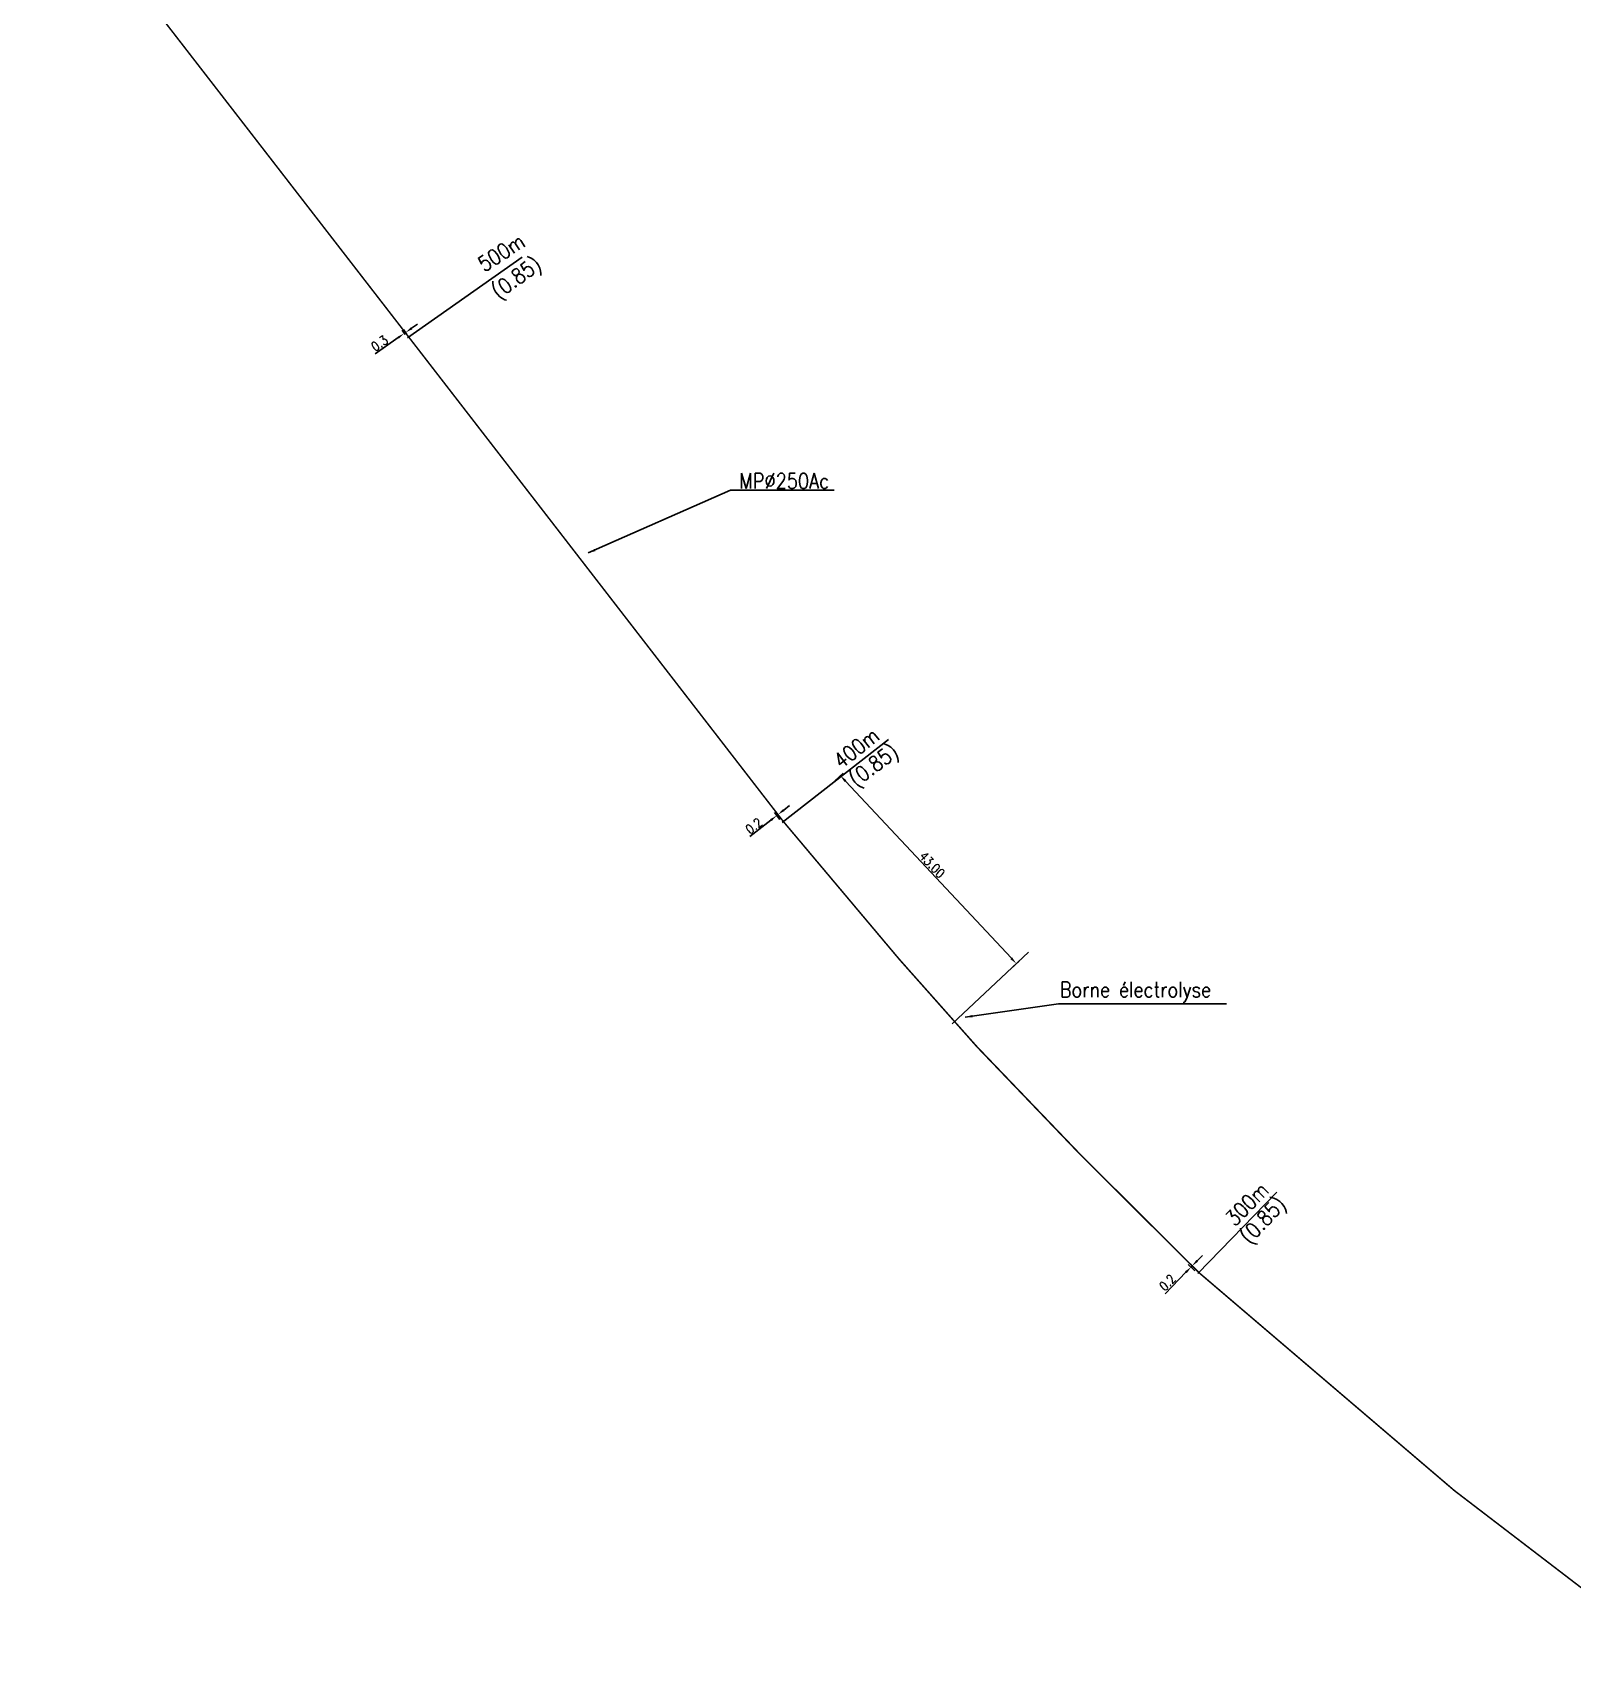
# Model space of a CAD drawing. Header units: millimetres. Extents: x 137000 to 138000, y 120075 to 120929.
# Drawn here: x 137227.8 to 137479.3, y 120397.4 to 120663 of the extents above; entities that cross this region are included whole.
import ezdxf

# ---------------------------------------------------------------- set-up
doc = ezdxf.new("R2010")
doc.units = ezdxf.units.MM
doc.header["$PDMODE"] = 34
doc.layers.get('DEFPOINTS').update_dxf_attribs({"linetype": 'CONTINUOUS'})
doc.layers.add('G_120', color=4, linetype='CONTINUOUS')
doc.styles.get("Standard").update_dxf_attribs({"font": 'romans.shx', "width": 0.85})
doc.linetypes.add('G_TYPB_AP', pattern='A,5,-0.3,["o",Standard,S=1.5,R=0,X=0,Y=-0.5],-1.65', length=6.95)
doc.dimstyles.get("Standard").update_dxf_attribs({"dimtxt": 1.5, "dimasz": 1.2, "dimexe": 0.625, "dimexo": 0.625, "dimgap": 0.25, "dimtad": 1, "dimdec": 1, "dimzin": 0, "dimdsep": 46, "dimtxsty": 'Standard', "dimcen": -0.5, "dimadec": 0, "dimazin": 0, "dimtfac": 1, "dimtdec": 1, "dimtmove": 0, "dimatfit": 3, "dimfxl": 0, "dimtolj": 1, "dimtzin": 0, "dimarcsym": 0})

# ---------------------------------------------------------------- blocks, each defined once
blk = doc.blocks.new('*D16')
at = {"layer": 'DEFPOINTS', "color": 0, "linetype": 'Continuous'}
for p in [(137416.98, 120461.45), (137418.07, 120460.38), (137418.24, 120460.56)]:
    blk.add_point(p, dxfattribs=at)
at = {"layer": 'G_120', "color": 0, "linetype": 'Continuous', "lineweight": -2}
for p, q in [((137417.62, 120460.82), (137416.53, 120461.88)), ((137417.8, 120461), (137416.71, 120462.06)), ((137417.99, 120462.48), (137418.83, 120463.34)), ((137416.14, 120460.59), (137412.73, 120457.09)), ((137417.16, 120461.63), (137416.98, 120461.45))]:
    blk.add_line(p, q, dxfattribs=at)
at = {"layer": 'G_120', "color": 0, "linetype": 'Continuous'}
for points in [[(137417.85, 120462.62), (137418.14, 120462.34), (137417.16, 120461.63)], [(137416, 120460.73), (137416.29, 120460.45), (137416.98, 120461.45)]]:
    blk.add_solid(points, dxfattribs=at)
at = {"layer": 'G_120', "color": 0, "linetype": 'Continuous', "insert": (137413.12, 120458.92), "char_height": 1.5, "attachment_point": 5, "rotation": 45.6732}
blk.add_mtext('\\A1;0.2', dxfattribs=at)
blk = doc.blocks.new('*D17')
at = {"layer": 'DEFPOINTS', "color": 0, "linetype": 'Continuous'}
for p in [(137349.34, 120535.14), (137350.2, 120534.03), (137350.4, 120534.19)]:
    blk.add_point(p, dxfattribs=at)
at = {"layer": 'G_120', "color": 0, "linetype": 'Continuous', "lineweight": -2}
for p, q in [((137350.48, 120536.03), (137351.42, 120536.77)), ((137348.39, 120534.4), (137344.95, 120531.71)), ((137349.82, 120534.52), (137348.95, 120535.63)), ((137350.02, 120534.68), (137349.15, 120535.79)), ((137349.53, 120535.3), (137349.34, 120535.14))]:
    blk.add_line(p, q, dxfattribs=at)
at = {"layer": 'G_120', "color": 0, "linetype": 'Continuous'}
for points in [[(137350.35, 120536.19), (137350.6, 120535.88), (137349.53, 120535.3)], [(137348.27, 120534.56), (137348.51, 120534.24), (137349.34, 120535.14)]]:
    blk.add_solid(points, dxfattribs=at)
at = {"layer": 'G_120', "color": 0, "linetype": 'Continuous', "insert": (137345.58, 120533.47), "char_height": 1.5, "attachment_point": 5, "rotation": 38.0251}
blk.add_mtext('\\A1;0.2', dxfattribs=at)
blk = doc.blocks.new('*D18')
at = {"layer": 'DEFPOINTS', "color": 0, "linetype": 'Continuous'}
for p in [(137358.35, 120540.37), (137387.08, 120509.68), (137388.46, 120510.97)]:
    blk.add_point(p, dxfattribs=at)
at = {"layer": 'G_120', "color": 0, "linetype": 'Continuous', "lineweight": -2}
for p, q in [((137358.81, 120540.8), (137360.18, 120542.08)), ((137360.55, 120540.78), (137387.64, 120511.84)), ((137387.54, 120510.11), (137388.91, 120511.4))]:
    blk.add_line(p, q, dxfattribs=at)
at = {"layer": 'G_120', "color": 0, "linetype": 'Continuous'}
for points in [[(137360.69, 120540.92), (137360.4, 120540.64), (137359.73, 120541.66)], [(137387.78, 120511.98), (137387.49, 120511.71), (137388.46, 120510.97)]]:
    blk.add_solid(points, dxfattribs=at)
at = {"layer": 'G_120', "color": 0, "linetype": 'Continuous', "insert": (137374.71, 120527.12), "char_height": 1.5, "attachment_point": 5, "rotation": 313.11}
blk.add_mtext('\\A1;43.00', dxfattribs=at)
blk = doc.blocks.new('*D19')
at = {"layer": 'DEFPOINTS', "color": 0, "linetype": 'Continuous'}
for p in [(137288.52, 120613.85), (137289.03, 120613.13), (137289.23, 120613.28)]:
    blk.add_point(p, dxfattribs=at)
at = {"layer": 'G_120', "color": 0, "linetype": 'Continuous', "lineweight": -2}
for p, q in [((137287.54, 120613.16), (137283.76, 120610.5)), ((137288.67, 120613.65), (137288.17, 120614.36)), ((137288.87, 120613.79), (137288.37, 120614.5)), ((137288.73, 120613.99), (137288.52, 120613.85)), ((137289.71, 120614.68), (137290.69, 120615.37))]:
    blk.add_line(p, q, dxfattribs=at)
at = {"layer": 'G_120', "color": 0, "linetype": 'Continuous'}
for points in [[(137287.43, 120613.32), (137287.66, 120612.99), (137288.52, 120613.85)], [(137289.6, 120614.84), (137289.83, 120614.52), (137288.73, 120613.99)]]:
    blk.add_solid(points, dxfattribs=at)
at = {"layer": 'G_120', "color": 0, "linetype": 'Continuous', "insert": (137284.48, 120612.23), "char_height": 1.5, "attachment_point": 5, "rotation": 35.0979}
blk.add_mtext('\\A1;0.3', dxfattribs=at)

msp = doc.modelspace()

# ---------------------------------------------------------------- linework, layer by layer
at = {"layer": 'G_120', "linetype": 'Continuous'}
for p, q in [((137289.03, 120613.13), (137307.78, 120626.32)), ((137350.2, 120534.03), (137367.57, 120547.54)), ((137377.97, 120501.15), (137390.45, 120512.84)), ((137418.07, 120460.38), (137431.01, 120473.67))]:
    msp.add_line(p, q, dxfattribs=at)
at = {"layer": 'G_120', "linetype": 'Continuous', "const_width": 0.25, "flags": 128}
msp.add_lwpolyline([(137289.23, 120613.28), (137227.95, 120692.44)], dxfattribs=at)
at = {"layer": 'G_120', "linetype": 'G_TYPB_AP', "const_width": 0.25, "flags": 128}
for points in [[(137350.4, 120534.19), (137289.23, 120613.28)], [(137418.24, 120460.56), (137398.98, 120479.73), (137382.04, 120497.39), (137369.33, 120511.7), (137350.4, 120534.19)], [(137495.83, 120397.51), (137459.98, 120424.95), (137418.24, 120460.56)]]:
    msp.add_lwpolyline(points, dxfattribs=at)

# ---------------------------------------------------------------- texts
at = {"layer": 'G_120', "linetype": 'Continuous', "width": 0.85}
for s, rotation, p in [('500m', 32.4549, (137301.58, 120623.8)), ('(0.85)', 35.8206, (137303.91, 120619.35)), ('400m', 38.0482, (137359.87, 120542.66)), ('(0.85)', 36.7069, (137362.31, 120539.71)), ('300m', 45.4891, (137424.13, 120467.94)), ('(0.85)', 46.5302, (137426.53, 120465.03))]:
    msp.add_text(s, height=2.5, rotation=rotation, dxfattribs=at).set_placement(p)
at = {"layer": 'G_120', "linetype": 'Continuous', "char_height": 2.5, "attachment_point": 4}
for s, insert in [('\\A1;MP%%C250Ac', (137343.24, 120589.76)), ('\\A1;Borne électrolyse', (137395.57, 120506.31))]:
    msp.add_mtext(s, dxfattribs=dict(at, insert=insert))

# ---------------------------------------------------------------- dimensions: what is measured, and where the dimension line sits
at = {"layer": 'G_120', "linetype": 'Continuous'}
for base, p1, p2, angle, picture, middle in [((137288.5248, 120613.8462), (137289.2298, 120613.2778), (137289.0253, 120613.134), 215.0979, '*D19', (137285.0585, 120611.4102)), ((137349.3356, 120535.1415), (137350.4008, 120534.1853), (137350.2039, 120534.0313), 218.0251, '*D17', (137346.1959, 120532.6863)), ((137416.98, 120461.45), (137418.24, 120460.56), (137418.07, 120460.38), 225.6732, '*D16', (137413.83, 120458.22))]:
    dim = msp.add_linear_dim(base=base, p1=p1, p2=p2, angle=angle, dimstyle='Standard', dxfattribs=at)
    dim.commit()
    dim.dimension.update_dxf_attribs({"geometry": picture, "text_midpoint": middle, "dimtype": 161})
dim = msp.add_linear_dim(base=(137388.46, 120510.97), p1=(137358.35, 120540.37), p2=(137387.08, 120509.68), angle=313.11, text='43.00', dimstyle='Standard', dxfattribs=at)
dim.commit()
dim.dimension.update_dxf_attribs({"geometry": '*D18', "text_midpoint": (137373.98, 120526.44), "dimtype": 161})

# ---------------------------------------------------------------- leaders
at = {"layer": 'G_120', "linetype": 'Continuous', "annotation_type": 0, "has_hookline": 1, "hookline_direction": 0}
for points, text_width in [([(137318.57, 120578.01), (137341.79, 120588.26), (137342.99, 120588.26)], 15.48), ([(137380.12, 120502.24), (137395.32, 120504.39)], 27.22)]:
    msp.add_leader(points, dimstyle='Standard', dxfattribs=dict(at, text_width=text_width))

doc.saveas('drawing.dxf')
